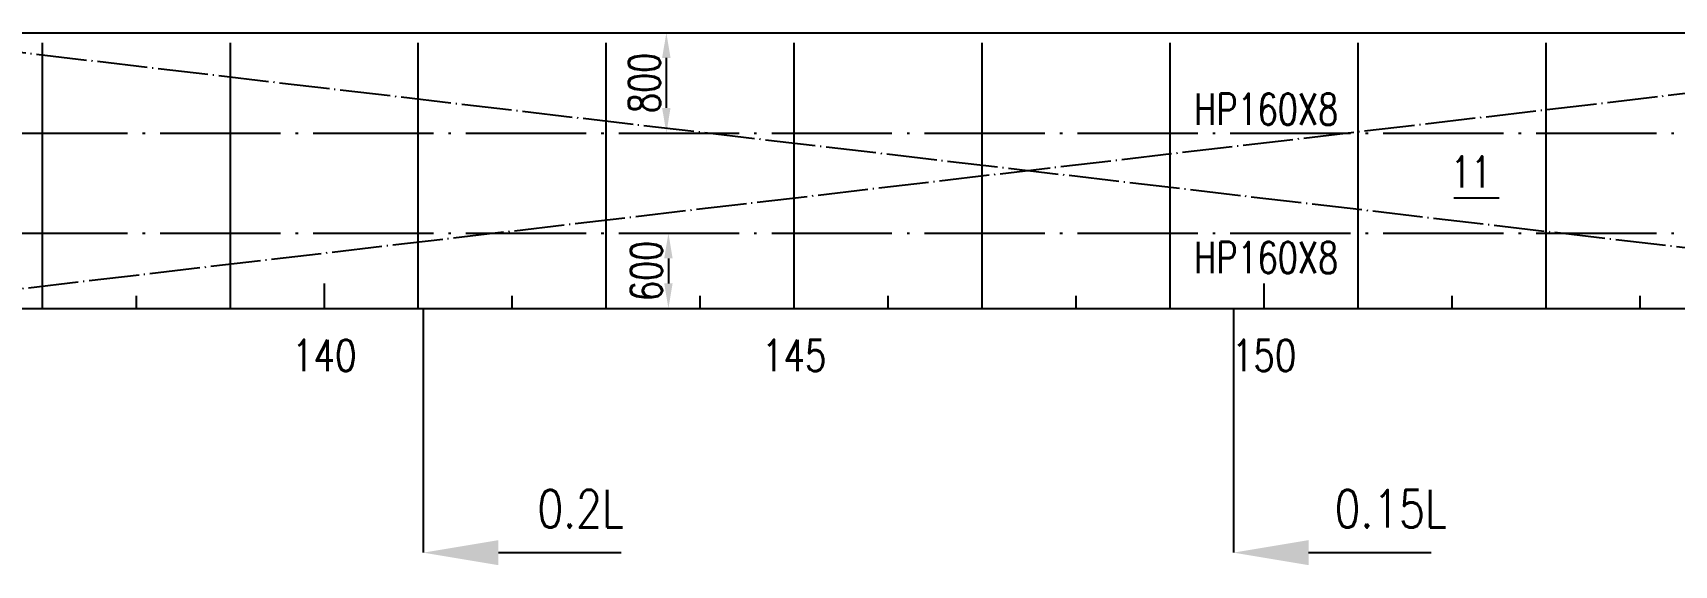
# Model space of a CAD drawing. Extents: x 415092 to 563892, y 353310 to 398399.
# Drawn here: x 525520 to 538619, y 364147 to 368396 of the extents above; entities that cross this region are included whole.
import ezdxf
from ezdxf.enums import TextEntityAlignment as Align

# ---------------------------------------------------------------- set-up
doc = ezdxf.new("R2010")
doc.units = 0
doc.header["$LTSCALE"] = 40
doc.header["$MEASUREMENT"] = 0
doc.linetypes.add('ACAD_ISO04W100', pattern=[30.5, 24, -3, 0.5, -3])
doc.linetypes.add('CENTER110', pattern=[12.2, 10, -1, 0.2, -1])
doc.layers.get('0').update_dxf_attribs({"linetype": 'CONTINUOUS'})
doc.layers.get('DEFPOINTS').update_dxf_attribs({"linetype": 'CONTINUOUS'})
for name, color, linetype in [('03CENTER', 3, 'CENTER110'), ('C-CEN', 4, 'ACAD_ISO04W100'), ('FRAME', 7, 'CONTINUOUS'), ('Y-CON', 2, 'CONTINUOUS')]:
    doc.layers.add(name, color=color, linetype=linetype)
doc.styles.add('ROMANS', font='romans.shx', dxfattribs={"width": 0.75, "height": 250, "bigfont": 'hzdx.shx'})
doc.dimstyles.new('DM-100', dxfattribs={"dimscale": 0, "dimtxt": 250, "dimasz": 200, "dimexe": 30, "dimexo": 30, "dimgap": 50, "dimtad": 1, "dimdec": 0, "dimzin": 0, "dimdsep": 46, "dimtxsty": 'ROMANS', "dimcen": 0, "dimclrd": 1, "dimclre": 1, "dimclrt": 1, "dimadec": 0, "dimazin": 0, "dimtfac": 1, "dimtdec": 0, "dimtmove": 0, "dimatfit": 3, "dimfxl": 1, "dimtolj": 1, "dimtzin": 0, "dimarcsym": 0})

# ---------------------------------------------------------------- blocks, each defined once
blk = doc.blocks.new('*D96')
at = {"color": 1, "linetype": 'ByBlock', "transparency": 16777216}
blk.add_line((530576, 373666), (530576, 374066), dxfattribs=at)
for points in [[(530542, 374066), (530609, 374066), (530576, 374266)], [(530542, 373666), (530609, 373666), (530576, 373466)]]:
    blk.add_solid(points, dxfattribs=at)
at = {"layer": 'DEFPOINTS', "color": 0, "linetype": 'ByBlock', "transparency": 16777216}
for p in [(530576, 374266), (530576, 374266), (530576, 373466)]:
    blk.add_point(p, dxfattribs=at)
at = {"color": 1, "linetype": 'ByBlock', "transparency": 16777216, "insert": (530401, 373866), "char_height": 250, "attachment_point": 5, "rotation": 90, "style": 'ROMANS'}
blk.add_mtext('\\A1;800', dxfattribs=at)

msp = doc.modelspace()

# ---------------------------------------------------------------- linework, layer by layer
for p, q in [((536860.85, 367079.19), (537220.76, 367079.19)), ((527846.41, 366196.08), (527846.41, 366396.08)), ((531596.41, 366196.08), (531596.41, 366396.08)), ((535346.41, 366196.08), (535346.41, 366396.08)), ((525596.41, 366196.08), (525596.41, 366296.08)), ((526346.41, 366196.08), (526346.41, 366296.08)), ((527096.41, 366196.08), (527096.41, 366296.08)), ((528596.41, 366196.08), (528596.41, 366296.08)), ((529346.41, 366196.08), (529346.41, 366296.08)), ((530096.41, 366196.08), (530096.41, 366296.08)), ((530846.41, 366196.08), (530846.41, 366296.08)), ((532346.41, 366196.08), (532346.41, 366296.08)), ((533096.41, 366196.08), (533096.41, 366296.08)), ((533846.41, 366196.08), (533846.41, 366296.08)), ((534596.41, 366196.08), (534596.41, 366296.08)), ((536096.41, 366196.08), (536096.41, 366296.08)), ((536846.41, 366196.08), (536846.41, 366296.08)), ((537596.41, 366196.08), (537596.41, 366296.08)), ((538346.41, 366196.08), (538346.41, 366296.08)), ((528636.21, 366196.08), (528636.21, 364247.08)), ((535101.26, 366196.08), (535101.26, 364247.08))]:
    msp.add_line(p, q)
at = {"color": 1, "linetype": 'ByBlock'}
msp.add_line((530592.22, 366596.08), (530592.22, 366396.08), dxfattribs=at)
at = {"color": 0, "linetype": 'ByBlock'}
for p, q in [((529236.21, 364247.08), (530214.59, 364247.08)), ((535701.26, 364247.08), (536679.64, 364247.08))]:
    msp.add_line(p, q, dxfattribs=at)
at = {"color": 1, "linetype": 'ByBlock'}
for points in [[(530558.89, 366596.08), (530625.56, 366596.08), (530592.22, 366796.08)], [(530558.89, 366396.08), (530625.56, 366396.08), (530592.22, 366196.08)]]:
    msp.add_solid(points, dxfattribs=at)
at = {"color": 0, "linetype": 'ByBlock'}
for points in [[(529236.21, 364347.08), (529236.21, 364147.08), (528636.21, 364247.08)], [(535701.26, 364347.08), (535701.26, 364147.08), (535101.26, 364247.08)]]:
    msp.add_solid(points, dxfattribs=at)
at = {"layer": '03CENTER'}
for p, q in [((542846.41, 368396.08), (524096.41, 366196.08)), ((524096.41, 368396.08), (542846.41, 366196.08))]:
    msp.add_line(p, q, dxfattribs=at)
at = {"layer": 'C-CEN'}
for p, q in [((524096.41, 367596.08), (542846.41, 367596.08)), ((524096.41, 366796.08), (542846.41, 366796.08))]:
    msp.add_line(p, q, dxfattribs=at)
at = {"layer": 'Y-CON'}
for p, q in [((523996.41, 368396.08), (542846.41, 368396.08)), ((525596.41, 366276.08), (525596.41, 368316.08)), ((527096.41, 366276.08), (527096.41, 368316.08)), ((528596.41, 366276.08), (528596.41, 368316.08)), ((530096.41, 366276.08), (530096.41, 368316.08)), ((531596.41, 366276.08), (531596.41, 368316.08)), ((533096.41, 366276.08), (533096.41, 368316.08)), ((534596.41, 366276.08), (534596.41, 368316.08)), ((536096.41, 366276.08), (536096.41, 368316.08)), ((537596.41, 366276.08), (537596.41, 368316.08)), ((430947.41, 366196.08), (542846.41, 366196.08))]:
    msp.add_line(p, q, dxfattribs=at)

# ---------------------------------------------------------------- texts
at = {"style": 'ROMANS', "width": 0.8}
for s, p in [('0.2L', (529891.51, 364597.58)), ('0.15L', (536356.56, 364597.58))]:
    msp.add_text(s, height=300, dxfattribs=at).set_placement(p, align=Align.MIDDLE)
at = {"char_height": 250, "width": 4189.5335, "attachment_point": 3, "style": 'ROMANS'}
for s, insert in [('HP160X8', (535937.14, 367910.52)), ('11', (537157.92, 367410.94)), ('HP160X8', (535937.14, 366727.49))]:
    msp.add_mtext(s, dxfattribs=dict(at, insert=insert))
at = {"color": 1, "linetype": 'ByBlock', "insert": (530417.22, 366496.08), "char_height": 250, "attachment_point": 5, "rotation": 90, "style": 'ROMANS'}
msp.add_mtext('\\A1;600', dxfattribs=at)
at = {"layer": 'FRAME', "style": 'ROMANS', "width": 0.8}
for s, p in [('140', (527846.41, 365821.08)), ('145', (531596.41, 365821.08)), ('150', (535346.41, 365821.08))]:
    msp.add_text(s, height=250, dxfattribs=at).set_placement(p, align=Align.MIDDLE)

# ---------------------------------------------------------------- dimensions: what is measured, and where the dimension line sits
dim = msp.add_linear_dim(base=(530575.56, 368396.08), p1=(530575.56, 367596.08), p2=(530575.56, 368396.08), angle=90, dimstyle='DM-100', override={"dimscale": 1, "dimtmove": 1})
dim.commit()
dim.dimension.update_dxf_attribs({"geometry": '*D96', "text_midpoint": (530400.56, 367996.08), "insert": (0, -5869.69)})

doc.saveas('drawing.dxf')
